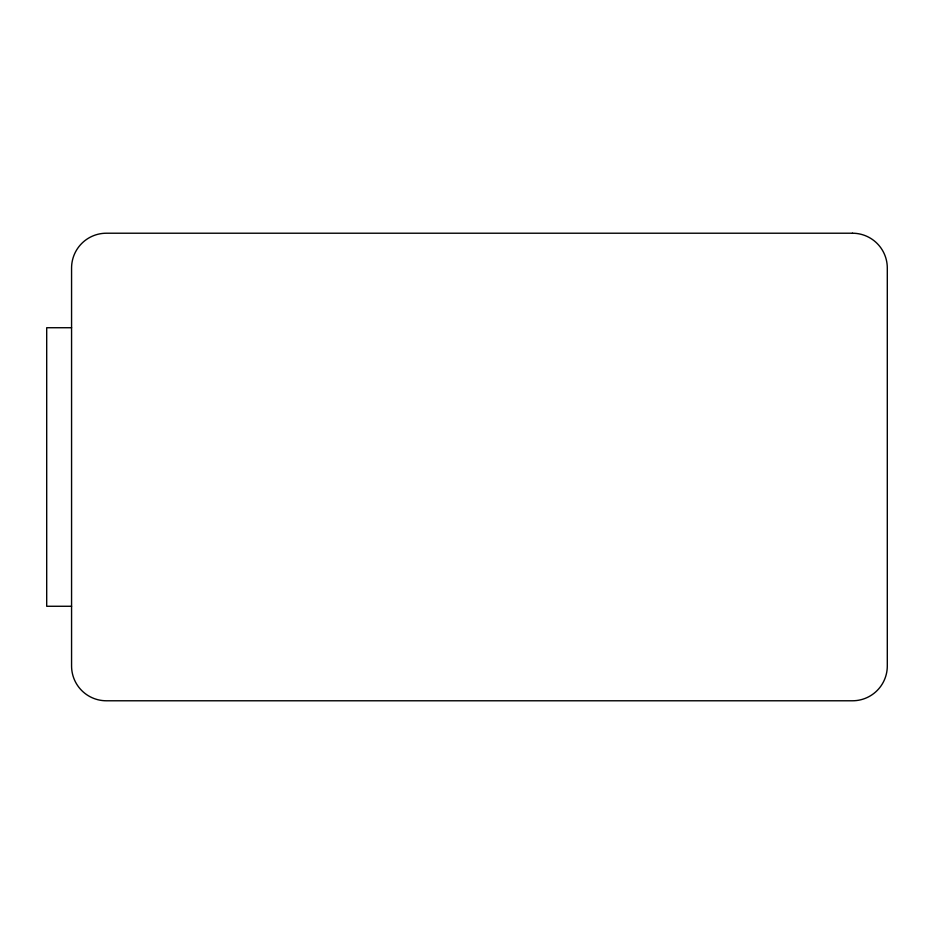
<?xml version="1.0" encoding="UTF-8"?>
<svg xmlns="http://www.w3.org/2000/svg" width="934" height="934" viewBox="0 0 934 934"><rect width="100%" height="100%" fill="white"/><g stroke="black" fill="none" stroke-linecap="round" stroke-linejoin="round"><path stroke-width="1.4" d="M71.568 327.729L46.7 327.729L46.7 606.271L71.568 606.271M852.485 233.22L106.383 233.22A34.815 34.815 0 0 0 71.568 268.046L71.568 665.954A34.815 34.815 0 0 0 106.383 700.78L852.485 700.78A34.815 34.815 0 0 0 887.3 665.954L887.3 268.046A34.815 34.815 0 0 0 852.485 233.22"/></g></svg>
